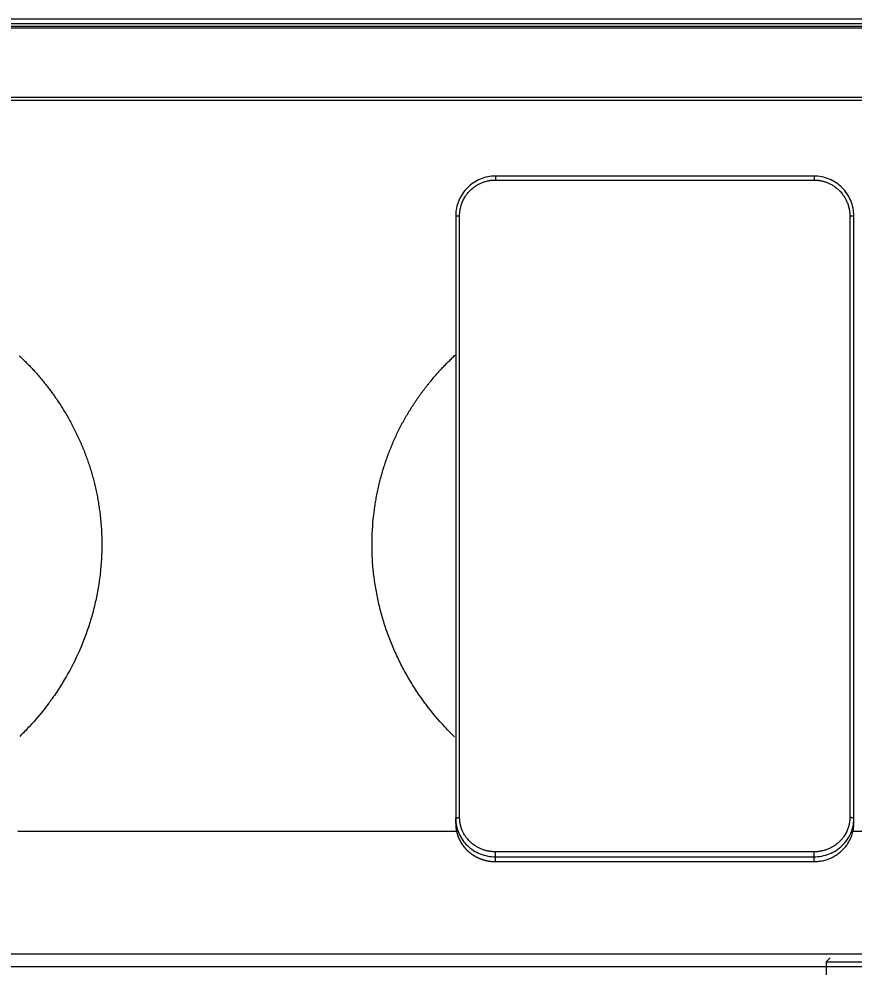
# Model space of a CAD drawing. Header units: millimetres. Extents: x 2433 to 4809, y -10272 to -6912.
# Drawn here: x 3282.9 to 3387.8, y -9226.5 to -9107.5 of the extents above; entities that cross this region are included whole.
import ezdxf

# ---------------------------------------------------------------- set-up
doc = ezdxf.new("R2010")
doc.units = ezdxf.units.MM
doc.layers.add('DIM', color=3, linetype='Continuous', lineweight=13)
doc.styles.add('ARIAL', font='arial.ttf')
doc.dimstyles.get("Standard").update_dxf_attribs({"dimtxt": 15, "dimasz": 15, "dimexe": 0.18, "dimexo": 0.0625, "dimgap": 4, "dimtad": 0, "dimtih": 1, "dimtoh": 1, "dimdec": 1, "dimdsep": 46, "dimtxsty": 'ARIAL', "dimcen": 0, "dimclrd": 3, "dimclre": 3, "dimclrt": 3, "dimadec": 0, "dimazin": 0, "dimtfac": 1, "dimtdec": 1, "dimtofl": 0, "dimtmove": 0, "dimatfit": 3, "dimfxl": 1, "dimtolj": 1, "dimtzin": 0, "dimarcsym": 0})

# ---------------------------------------------------------------- blocks, each defined once
blk = doc.blocks.new('*D46')
at = {"layer": 'Defpoints', "color": 0, "transparency": 16777216}
for p in [(3184.79, -7905.99), (3696.95, -9950.16), (3696.95, -9950.16)]:
    blk.add_point(p, dxfattribs=at)
at = {"layer": 'DIM', "color": 3, "lineweight": -2, "transparency": 16777216}
for p, q in [((3184.85, -7905.99), (3697.13, -7905.99)), ((3696.95, -7923.99), (3696.95, -8911.27)), ((3696.95, -9932.16), (3696.95, -8944.87)), ((3697.02, -9950.16), (3697.13, -9950.16))]:
    blk.add_line(p, q, dxfattribs=at)
at = {"layer": 'DIM', "color": 3, "transparency": 16777216}
for points in [[(3693.95, -7923.99), (3699.95, -7923.99), (3696.95, -7905.99)], [(3693.95, -9932.16), (3699.95, -9932.16), (3696.95, -9950.16)]]:
    blk.add_solid(points, dxfattribs=at)
at = {"layer": 'DIM', "color": 3, "transparency": 16777216, "insert": (3696.95, -8928.07), "char_height": 18, "attachment_point": 5, "style": 'ARIAL'}
blk.add_mtext('\\A1;(2280)', dxfattribs=at)

msp = doc.modelspace()

# ---------------------------------------------------------------- linework, layer by layer
at = {"linetype": 'Continuous', "lineweight": 18}
for p, q in [((2938.78, -9107.51), (3430.8, -9107.51)), ((3382.76, -9127.22), (3342.76, -9127.22)), ((3337.76, -9208.48), (3337.76, -9207.89)), ((3387.76, -9208.48), (3387.76, -9207.89)), ((3342.76, -9213.27), (3382.76, -9213.27)), ((3384.79, -9225.35), (3384.29, -9225.85)), ((3384.29, -9225.85), (3399.29, -9225.85)), ((3384.29, -9225.85), (3384.29, -9227.85))]:
    msp.add_line(p, q, dxfattribs=at)
at = {"linetype": 'Continuous', "lineweight": 13}
for p, q in [((2938.78, -9108.08), (3430.8, -9108.08)), ((2939.91, -9108.4), (3429.66, -9108.4)), ((2939.91, -9108.61), (3429.66, -9108.61)), ((2948.62, -9117.32), (3420.96, -9117.32)), ((3420.96, -9117.75), (2948.62, -9117.75)), ((3342.76, -9127.72), (3382.76, -9127.72)), ((3338.26, -9207.75), (3338.26, -9132.21)), ((3387.26, -9132.21), (3387.26, -9207.75)), ((3337.88, -9209.48), (3282.78, -9209.48)), ((3429.54, -9209.48), (3387.63, -9209.48)), ((3382.76, -9212.04), (3342.76, -9212.04)), ((3342.76, -9213.27), (3342.76, -9212.67)), ((3342.76, -9212.67), (3382.76, -9212.67)), ((3382.76, -9213.27), (3382.76, -9212.67)), ((3434.41, -9224.87), (2935.17, -9224.87)), ((3437.77, -9226.49), (2933.81, -9226.49)), ((3437.77, -9226.49), (3303.97, -9226.49))]:
    msp.add_line(p, q, dxfattribs=at)
at = {"linetype": 'Continuous', "lineweight": 18}
for points in [[(3342.76, -9127.22), (3342.1, -9127.22), (3340.8, -9127.49), (3339.13, -9128.59), (3338.03, -9130.26), (3337.76, -9131.56), (3337.76, -9132.22)], [(3387.76, -9132.22), (3387.76, -9131.57), (3387.49, -9130.26), (3386.39, -9128.59), (3384.72, -9127.49), (3383.42, -9127.22), (3382.76, -9127.22)], [(3382.76, -9213.29), (3382.76, -9213.29), (3382.76, -9213.28), (3382.76, -9213.27)]]:
    msp.add_open_spline(points, degree=3, dxfattribs=at)
at = {"linetype": 'Continuous', "lineweight": 13}
for points, degree, knots in [([(3342.76, -9127.22), (3342.76, -9127.22), (3342.76, -9127.23), (3342.76, -9127.24), (3342.76, -9127.25), (3342.76, -9127.27), (3342.76, -9127.29), (3342.76, -9127.32), (3342.76, -9127.35), (3342.76, -9127.39), (3342.76, -9127.42), (3342.76, -9127.47), (3342.76, -9127.5), (3342.76, -9127.56), (3342.76, -9127.59), (3342.76, -9127.66), (3342.76, -9127.69), (3342.76, -9127.72)], 3, [0, 0, 0, 0, 0.125, 0.125, 0.25, 0.25, 0.375, 0.375, 0.5, 0.5, 0.625, 0.625, 0.75, 0.75, 0.875, 0.875, 1, 1, 1, 1]), ([(3382.76, -9127.22), (3382.76, -9127.22), (3382.76, -9127.24), (3382.76, -9127.36), (3382.76, -9127.54), (3382.76, -9127.66), (3382.76, -9127.72)], 3, [0, 0, 0, 0, 0.250301, 0.500614, 0.750926, 1, 1, 1, 1]), ([(3337.76, -9132.22), (3337.76, -9132.22), (3337.78, -9132.22), (3337.89, -9132.22), (3338.07, -9132.21), (3338.2, -9132.21), (3338.26, -9132.21)], 3, [0, 0, 0, 0, 0.25031, 0.500619, 0.750929, 1, 1, 1, 1]), ([(3387.26, -9132.21), (3387.31, -9132.21), (3387.44, -9132.21), (3387.62, -9132.22), (3387.73, -9132.22), (3387.76, -9132.22), (3387.76, -9132.22)], 3, [0, 0, 0, 0, 0.249074, 0.499386, 0.749699, 1, 1, 1, 1]), ([(3282.95, -9149.77), (3286.79, -9153.34), (3289.36, -9158.05), (3290.82, -9160.72), (3291.74, -9163.52), (3292.67, -9166.35), (3293.06, -9169.35)], 2, [0, 0, 0, 0.468474, 0.468474, 0.734237, 0.734237, 1, 1, 1]), ([(3327.52, -9169.35), (3327.91, -9166.3), (3328.85, -9163.43), (3329.78, -9160.59), (3331.22, -9157.96), (3332.66, -9155.36), (3334.57, -9153.03), (3336.02, -9151.26), (3337.69, -9149.71)], 2, [0, 0, 0, 0.266205, 0.266205, 0.53241, 0.53241, 0.798616, 0.798616, 1, 1, 1]), ([(3337.76, -9207.89), (3337.76, -9207.88), (3337.76, -9207.87), (3337.77, -9207.85), (3337.78, -9207.84), (3337.81, -9207.82), (3337.82, -9207.82), (3337.86, -9207.8), (3337.88, -9207.79), (3337.93, -9207.78), (3337.95, -9207.77), (3338.01, -9207.76), (3338.03, -9207.76), (3338.1, -9207.75), (3338.13, -9207.75), (3338.19, -9207.75), (3338.22, -9207.75), (3338.26, -9207.75)], 3, [0, 0, 0, 0, 0.125, 0.125, 0.25, 0.25, 0.375, 0.375, 0.5, 0.5, 0.625, 0.625, 0.75, 0.75, 0.875, 0.875, 1, 1, 1, 1]), ([(3342.76, -9212.67), (3342.76, -9212.65), (3342.76, -9212.59), (3342.76, -9212.43), (3342.76, -9212.23), (3342.76, -9212.1), (3342.76, -9212.04)], 3, [0, 0, 0, 0, 0.249992, 0.499995, 0.749997, 1, 1, 1, 1]), ([(3382.76, -9212.67), (3382.76, -9212.66), (3382.76, -9212.65), (3382.76, -9212.62), (3382.76, -9212.6), (3382.76, -9212.56), (3382.76, -9212.53), (3382.76, -9212.48), (3382.76, -9212.45), (3382.76, -9212.4), (3382.76, -9212.37), (3382.76, -9212.3), (3382.76, -9212.27), (3382.76, -9212.21), (3382.76, -9212.17), (3382.76, -9212.11), (3382.76, -9212.08), (3382.76, -9212.04)], 3, [0, 0, 0, 0, 0.125, 0.125, 0.25, 0.25, 0.375, 0.375, 0.5, 0.5, 0.625, 0.625, 0.75, 0.75, 0.875, 0.875, 1, 1, 1, 1])]:
    msp.add_open_spline(points, degree=degree, knots=knots, dxfattribs=at)
at = {"linetype": 'Continuous', "lineweight": 18}
for points, knots in [([(3338.26, -9132.21), (3338.26, -9132.2), (3338.26, -9132.18), (3338.26, -9132.15), (3338.26, -9132.11), (3338.26, -9132.08), (3338.26, -9132.05), (3338.26, -9132.01), (3338.26, -9131.98), (3338.26, -9131.95), (3338.27, -9131.91), (3338.27, -9131.88), (3338.27, -9131.85), (3338.27, -9131.81), (3338.28, -9131.78), (3338.28, -9131.75), (3338.28, -9131.71), (3338.29, -9131.68), (3338.29, -9131.65), (3338.3, -9131.61), (3338.3, -9131.58), (3338.31, -9131.55), (3338.31, -9131.52), (3338.32, -9131.48), (3338.32, -9131.45), (3338.33, -9131.42), (3338.33, -9131.39), (3338.34, -9131.34), (3338.36, -9131.25), (3338.39, -9131.13), (3338.43, -9130.96), (3338.5, -9130.75), (3338.59, -9130.51), (3338.7, -9130.26), (3338.84, -9130), (3339.01, -9129.71), (3339.21, -9129.44), (3339.4, -9129.21), (3339.56, -9129.05), (3339.72, -9128.9), (3339.94, -9128.7), (3340.19, -9128.52), (3340.44, -9128.36), (3340.64, -9128.25), (3340.84, -9128.15), (3341.03, -9128.06), (3341.23, -9127.99), (3341.43, -9127.92), (3341.65, -9127.86), (3341.87, -9127.81), (3342.07, -9127.77), (3342.24, -9127.75), (3342.39, -9127.74), (3342.52, -9127.73), (3342.62, -9127.72), (3342.7, -9127.72), (3342.74, -9127.72), (3342.76, -9127.72)], [0, 0, 0, 0, 0.004747, 0.009491, 0.014233, 0.018972, 0.023708, 0.028442, 0.033174, 0.037904, 0.042632, 0.047357, 0.05208, 0.056802, 0.061521, 0.066238, 0.070954, 0.075667, 0.080379, 0.085089, 0.089798, 0.094504, 0.099209, 0.103913, 0.108615, 0.113315, 0.118014, 0.122711, 0.134885, 0.153369, 0.178156, 0.209237, 0.246603, 0.284434, 0.326109, 0.371612, 0.428241, 0.470047, 0.497067, 0.521976, 0.563871, 0.622818, 0.656702, 0.689009, 0.719729, 0.748851, 0.778592, 0.809469, 0.841475, 0.874606, 0.90317, 0.928179, 0.949636, 0.967545, 0.981908, 0.992727, 1, 1, 1, 1]), ([(3382.76, -9127.72), (3382.77, -9127.72), (3382.79, -9127.72), (3382.82, -9127.72), (3382.86, -9127.72), (3382.89, -9127.72), (3382.92, -9127.72), (3382.96, -9127.73), (3382.99, -9127.73), (3383.02, -9127.73), (3383.06, -9127.73), (3383.09, -9127.73), (3383.12, -9127.74), (3383.16, -9127.74), (3383.19, -9127.74), (3383.22, -9127.75), (3383.26, -9127.75), (3383.29, -9127.75), (3383.32, -9127.76), (3383.36, -9127.76), (3383.39, -9127.77), (3383.42, -9127.77), (3383.46, -9127.78), (3383.49, -9127.78), (3383.52, -9127.79), (3383.56, -9127.79), (3383.59, -9127.8), (3383.68, -9127.82), (3383.82, -9127.85), (3384.01, -9127.9), (3384.2, -9127.96), (3384.45, -9128.05), (3384.76, -9128.18), (3385.11, -9128.38), (3385.41, -9128.58), (3385.64, -9128.76), (3385.81, -9128.91), (3385.91, -9129.01), (3386.01, -9129.11), (3386.14, -9129.24), (3386.32, -9129.47), (3386.5, -9129.72), (3386.65, -9129.97), (3386.76, -9130.16), (3386.85, -9130.35), (3386.91, -9130.49), (3386.94, -9130.56), (3386.95, -9130.59), (3386.96, -9130.61), (3386.97, -9130.64), (3386.98, -9130.66), (3386.99, -9130.69), (3387, -9130.72), (3387.01, -9130.75), (3387.02, -9130.78), (3387.03, -9130.81), (3387.04, -9130.84), (3387.05, -9130.88), (3387.06, -9130.91), (3387.07, -9130.95), (3387.08, -9130.98), (3387.09, -9131.02), (3387.1, -9131.06), (3387.11, -9131.1), (3387.12, -9131.14), (3387.13, -9131.18), (3387.14, -9131.22), (3387.15, -9131.26), (3387.16, -9131.31), (3387.17, -9131.35), (3387.18, -9131.4), (3387.19, -9131.45), (3387.2, -9131.49), (3387.21, -9131.54), (3387.21, -9131.59), (3387.22, -9131.65), (3387.23, -9131.7), (3387.23, -9131.75), (3387.24, -9131.81), (3387.24, -9131.86), (3387.25, -9131.92), (3387.25, -9131.98), (3387.25, -9132.03), (3387.25, -9132.09), (3387.26, -9132.15), (3387.26, -9132.19), (3387.26, -9132.21)], [0, 0, 0, 0, 0.004757, 0.009511, 0.014264, 0.019015, 0.023765, 0.028512, 0.033259, 0.038004, 0.042747, 0.047489, 0.05223, 0.056969, 0.061707, 0.066444, 0.07118, 0.075915, 0.080649, 0.085382, 0.090113, 0.094844, 0.099574, 0.104303, 0.109031, 0.113759, 0.118486, 0.123211, 0.151374, 0.179744, 0.208323, 0.237109, 0.291908, 0.351445, 0.404814, 0.447062, 0.478231, 0.49834, 0.509473, 0.535682, 0.576987, 0.633435, 0.667535, 0.69947, 0.72923, 0.756808, 0.760299, 0.763924, 0.767682, 0.771572, 0.775596, 0.779753, 0.784043, 0.788465, 0.793021, 0.797709, 0.802531, 0.807485, 0.812572, 0.817792, 0.823144, 0.82863, 0.834247, 0.839998, 0.845881, 0.851897, 0.858045, 0.864325, 0.870738, 0.877284, 0.883961, 0.890771, 0.897713, 0.904787, 0.911994, 0.919332, 0.926803, 0.934406, 0.942142, 0.950009, 0.958009, 0.966142, 0.974407, 0.982805, 0.991336, 1, 1, 1, 1]), ([(3293.06, -9169.35), (3293.21, -9170.57), (3293.3, -9171.78), (3293.34, -9174.22), (3293.29, -9175.43), (3293.11, -9177.25), (3293.03, -9177.86), (3292.84, -9179.07), (3292.73, -9179.68), (3292.47, -9180.88), (3292.26, -9181.77), (3292.01, -9182.66), (3291.83, -9183.24), (3291.74, -9183.54), (3291.26, -9184.98), (3290.82, -9186.11), (3289.8, -9188.34), (3289.23, -9189.42), (3288.29, -9191), (3287.8, -9191.78), (3287.19, -9192.67), (3286.92, -9193.04), (3286.74, -9193.29), (3286.64, -9193.41), (3285.82, -9194.52), (3285.03, -9195.45), (3283.81, -9196.76), (3283.42, -9197.16), (3283.02, -9197.55)], [0, 0, 0, 0, 0.118224, 0.118224, 0.236449, 0.236449, 0.295561, 0.295561, 0.354673, 0.354673, 0.413785, 0.443341, 0.443341, 0.472897, 0.472897, 0.591121, 0.591121, 0.709346, 0.709346, 0.768458, 0.798014, 0.812792, 0.812792, 0.82757, 0.82757, 0.945794, 0.945794, 1, 1, 1, 1]), ([(3337.62, -9197.61), (3337.2, -9197.21), (3336.79, -9196.79), (3335.57, -9195.48), (3334.78, -9194.54), (3333.67, -9193.06), (3333.32, -9192.56), (3332.63, -9191.55), (3332.31, -9191.03), (3331.68, -9189.98), (3331.23, -9189.17), (3330.81, -9188.35), (3330.54, -9187.81), (3330.41, -9187.53), (3330.03, -9186.69), (3329.66, -9185.85), (3329.34, -9184.99), (3329.13, -9184.42), (3329.03, -9184.13), (3328.74, -9183.26), (3328.57, -9182.68), (3328.25, -9181.49), (3328.1, -9180.89), (3327.85, -9179.69), (3327.74, -9179.09), (3327.55, -9177.88), (3327.47, -9177.27), (3327.17, -9174.23), (3327.21, -9171.79), (3327.52, -9169.35)], [0, 0, 0, 0, 0.055657, 0.055657, 0.1737, 0.1737, 0.232721, 0.232721, 0.291743, 0.291743, 0.350764, 0.380275, 0.380275, 0.409786, 0.409786, 0.468807, 0.498318, 0.498318, 0.527829, 0.527829, 0.58685, 0.58685, 0.645871, 0.645871, 0.704893, 0.704893, 0.763914, 0.763914, 1, 1, 1, 1]), ([(3342.76, -9212.04), (3342.74, -9212.04), (3342.72, -9212.04), (3342.69, -9212.04), (3342.66, -9212.04), (3342.62, -9212.04), (3342.59, -9212.04), (3342.55, -9212.04), (3342.52, -9212.04), (3342.49, -9212.04), (3342.45, -9212.04), (3342.42, -9212.03), (3342.39, -9212.03), (3342.35, -9212.03), (3342.32, -9212.02), (3342.29, -9212.02), (3342.25, -9212.02), (3342.22, -9212.01), (3342.19, -9212.01), (3342.15, -9212.01), (3342.12, -9212), (3342.09, -9212), (3342.06, -9211.99), (3342.02, -9211.99), (3341.99, -9211.98), (3341.96, -9211.98), (3341.92, -9211.97), (3341.84, -9211.95), (3341.7, -9211.93), (3341.5, -9211.88), (3341.31, -9211.82), (3341.06, -9211.73), (3340.75, -9211.6), (3340.41, -9211.42), (3340.1, -9211.23), (3339.87, -9211.05), (3339.7, -9210.91), (3339.6, -9210.81), (3339.5, -9210.72), (3339.38, -9210.59), (3339.19, -9210.38), (3339.01, -9210.13), (3338.86, -9209.9), (3338.75, -9209.71), (3338.66, -9209.53), (3338.6, -9209.4), (3338.57, -9209.33), (3338.56, -9209.31), (3338.55, -9209.28), (3338.54, -9209.26), (3338.53, -9209.23), (3338.52, -9209.21), (3338.51, -9209.18), (3338.5, -9209.15), (3338.49, -9209.12), (3338.48, -9209.09), (3338.47, -9209.06), (3338.46, -9209.03), (3338.45, -9209), (3338.44, -9208.96), (3338.43, -9208.93), (3338.42, -9208.89), (3338.41, -9208.85), (3338.4, -9208.82), (3338.39, -9208.78), (3338.38, -9208.74), (3338.37, -9208.7), (3338.36, -9208.66), (3338.35, -9208.61), (3338.34, -9208.57), (3338.33, -9208.53), (3338.32, -9208.48), (3338.31, -9208.43), (3338.31, -9208.39), (3338.3, -9208.34), (3338.29, -9208.29), (3338.29, -9208.24), (3338.28, -9208.19), (3338.27, -9208.14), (3338.27, -9208.08), (3338.27, -9208.03), (3338.26, -9207.97), (3338.26, -9207.92), (3338.26, -9207.86), (3338.26, -9207.8), (3338.26, -9207.76), (3338.26, -9207.75)], [0, 0, 0, 0, 0.004757, 0.009511, 0.014264, 0.019015, 0.023765, 0.028512, 0.033259, 0.038004, 0.042747, 0.047489, 0.05223, 0.056969, 0.061707, 0.066444, 0.07118, 0.075915, 0.080649, 0.085382, 0.090113, 0.094844, 0.099574, 0.104303, 0.109031, 0.113759, 0.118486, 0.123211, 0.151374, 0.179744, 0.208322, 0.237109, 0.291908, 0.351445, 0.404814, 0.447062, 0.478231, 0.49834, 0.509473, 0.535682, 0.576987, 0.633435, 0.667535, 0.69947, 0.72923, 0.756808, 0.760299, 0.763924, 0.767682, 0.771572, 0.775596, 0.779753, 0.784043, 0.788465, 0.793021, 0.797709, 0.802531, 0.807485, 0.812572, 0.817792, 0.823145, 0.82863, 0.834248, 0.839998, 0.845881, 0.851897, 0.858045, 0.864326, 0.870739, 0.877284, 0.883961, 0.890771, 0.897713, 0.904787, 0.911994, 0.919333, 0.926803, 0.934407, 0.942142, 0.950009, 0.958009, 0.966142, 0.974407, 0.982805, 0.991336, 1, 1, 1, 1]), ([(3387.26, -9207.75), (3387.26, -9207.76), (3387.26, -9207.78), (3387.26, -9207.81), (3387.25, -9207.84), (3387.25, -9207.87), (3387.25, -9207.91), (3387.25, -9207.94), (3387.25, -9207.97), (3387.25, -9208), (3387.25, -9208.03), (3387.24, -9208.07), (3387.24, -9208.1), (3387.24, -9208.13), (3387.24, -9208.16), (3387.23, -9208.19), (3387.23, -9208.22), (3387.22, -9208.26), (3387.22, -9208.29), (3387.22, -9208.32), (3387.21, -9208.35), (3387.21, -9208.38), (3387.2, -9208.41), (3387.2, -9208.45), (3387.19, -9208.48), (3387.19, -9208.51), (3387.18, -9208.54), (3387.17, -9208.59), (3387.15, -9208.67), (3387.12, -9208.79), (3387.08, -9208.95), (3387.01, -9209.15), (3386.92, -9209.37), (3386.81, -9209.62), (3386.68, -9209.87), (3386.5, -9210.14), (3386.3, -9210.4), (3386.11, -9210.62), (3385.96, -9210.77), (3385.8, -9210.92), (3385.57, -9211.11), (3385.32, -9211.29), (3385.07, -9211.44), (3384.87, -9211.54), (3384.68, -9211.64), (3384.48, -9211.72), (3384.29, -9211.79), (3384.08, -9211.86), (3383.86, -9211.91), (3383.65, -9211.96), (3383.45, -9212), (3383.27, -9212.02), (3383.12, -9212.03), (3382.99, -9212.04), (3382.89, -9212.04), (3382.82, -9212.04), (3382.77, -9212.04), (3382.76, -9212.04)], [0, 0, 0, 0, 0.004747, 0.009491, 0.014232, 0.018972, 0.023708, 0.028442, 0.033174, 0.037904, 0.042632, 0.047357, 0.05208, 0.056802, 0.061521, 0.066238, 0.070954, 0.075667, 0.080379, 0.085089, 0.089797, 0.094504, 0.099209, 0.103913, 0.108615, 0.113315, 0.118014, 0.122711, 0.134885, 0.153369, 0.178156, 0.209237, 0.246603, 0.284434, 0.326109, 0.371612, 0.428241, 0.470048, 0.497067, 0.521976, 0.563871, 0.622818, 0.656702, 0.689009, 0.719729, 0.748851, 0.778592, 0.809469, 0.841475, 0.874606, 0.90317, 0.928179, 0.949636, 0.967545, 0.981908, 0.992727, 1, 1, 1, 1]), ([(3337.76, -9208.48), (3337.76, -9208.5), (3337.76, -9208.52), (3337.76, -9208.55), (3337.76, -9208.58), (3337.76, -9208.62), (3337.76, -9208.65), (3337.76, -9208.68), (3337.76, -9208.72), (3337.76, -9208.75), (3337.77, -9208.79), (3337.77, -9208.82), (3337.77, -9208.85), (3337.77, -9208.89), (3337.78, -9208.92), (3337.78, -9208.96), (3337.78, -9208.99), (3337.79, -9209.03), (3337.79, -9209.06), (3337.8, -9209.1), (3337.8, -9209.14), (3337.81, -9209.17), (3337.81, -9209.21), (3337.82, -9209.24), (3337.83, -9209.28), (3337.83, -9209.32), (3337.84, -9209.35), (3337.85, -9209.39), (3337.85, -9209.43), (3337.86, -9209.46), (3337.87, -9209.5), (3337.88, -9209.54), (3337.89, -9209.57), (3337.9, -9209.61), (3337.91, -9209.65), (3337.92, -9209.68), (3337.93, -9209.72), (3337.94, -9209.76), (3337.95, -9209.8), (3337.96, -9209.83), (3337.97, -9209.87), (3337.98, -9209.91), (3338, -9209.95), (3338.01, -9209.99), (3338.02, -9210.02), (3338.04, -9210.06), (3338.05, -9210.1), (3338.06, -9210.14), (3338.08, -9210.18), (3338.09, -9210.22), (3338.11, -9210.25), (3338.13, -9210.29), (3338.14, -9210.33), (3338.16, -9210.37), (3338.18, -9210.41), (3338.19, -9210.45), (3338.21, -9210.48), (3338.23, -9210.52), (3338.25, -9210.56), (3338.27, -9210.6), (3338.29, -9210.64), (3338.31, -9210.68), (3338.33, -9210.71), (3338.35, -9210.75), (3338.37, -9210.79), (3338.4, -9210.83), (3338.42, -9210.87), (3338.44, -9210.9), (3338.47, -9210.94), (3338.49, -9210.98), (3338.51, -9211.02), (3338.54, -9211.06), (3338.56, -9211.09), (3338.59, -9211.13), (3338.62, -9211.17), (3338.64, -9211.21), (3338.67, -9211.24), (3338.7, -9211.28), (3338.73, -9211.32), (3338.76, -9211.36), (3338.79, -9211.39), (3338.81, -9211.43), (3338.84, -9211.47), (3338.88, -9211.5), (3338.91, -9211.54), (3338.94, -9211.58), (3338.97, -9211.61), (3339, -9211.65), (3339.04, -9211.68), (3339.07, -9211.72), (3339.1, -9211.75), (3339.14, -9211.79), (3339.17, -9211.82), (3339.21, -9211.86), (3339.25, -9211.89), (3339.28, -9211.93), (3339.32, -9211.96), (3339.36, -9211.99), (3339.4, -9212.03), (3339.43, -9212.06), (3339.47, -9212.09), (3339.51, -9212.13), (3339.55, -9212.16), (3339.59, -9212.19), (3339.63, -9212.22), (3339.68, -9212.25), (3339.72, -9212.28), (3339.76, -9212.32), (3339.8, -9212.35), (3339.85, -9212.38), (3339.89, -9212.41), (3339.94, -9212.44), (3339.98, -9212.46), (3340.03, -9212.49), (3340.07, -9212.52), (3340.12, -9212.55), (3340.16, -9212.58), (3340.21, -9212.6), (3340.26, -9212.63), (3340.31, -9212.66), (3340.36, -9212.68), (3340.41, -9212.71), (3340.46, -9212.73), (3340.51, -9212.76), (3340.56, -9212.78), (3340.61, -9212.8), (3340.66, -9212.83), (3340.71, -9212.85), (3340.76, -9212.87), (3340.82, -9212.89), (3340.87, -9212.91), (3340.92, -9212.94), (3340.98, -9212.96), (3341.03, -9212.97), (3341.08, -9212.99), (3341.14, -9213.01), (3341.2, -9213.03), (3341.25, -9213.05), (3341.31, -9213.06), (3341.36, -9213.08), (3341.42, -9213.1), (3341.48, -9213.11), (3341.54, -9213.12), (3341.59, -9213.14), (3341.65, -9213.15), (3341.71, -9213.16), (3341.77, -9213.17), (3341.83, -9213.19), (3341.89, -9213.2), (3341.95, -9213.21), (3342.01, -9213.22), (3342.07, -9213.22), (3342.13, -9213.23), (3342.19, -9213.24), (3342.26, -9213.24), (3342.32, -9213.25), (3342.38, -9213.25), (3342.44, -9213.26), (3342.5, -9213.26), (3342.57, -9213.27), (3342.63, -9213.27), (3342.69, -9213.27), (3342.74, -9213.27), (3342.76, -9213.27)], [0, 0, 0, 0, 0.004361, 0.008746, 0.013153, 0.017584, 0.022037, 0.026514, 0.031014, 0.035537, 0.040084, 0.044653, 0.049245, 0.053861, 0.0585, 0.063161, 0.067846, 0.072554, 0.077286, 0.08204, 0.086817, 0.091618, 0.096442, 0.101288, 0.106158, 0.111051, 0.115967, 0.120907, 0.125869, 0.130855, 0.135863, 0.140895, 0.14595, 0.151028, 0.156129, 0.161253, 0.166401, 0.171571, 0.176765, 0.181982, 0.187221, 0.192484, 0.197771, 0.20308, 0.208412, 0.213768, 0.219146, 0.224548, 0.229973, 0.235421, 0.240892, 0.246386, 0.251904, 0.257444, 0.263008, 0.268595, 0.274204, 0.279837, 0.285494, 0.291173, 0.296875, 0.302601, 0.308349, 0.314121, 0.319916, 0.325734, 0.331575, 0.337439, 0.343327, 0.349237, 0.355171, 0.361127, 0.367107, 0.37311, 0.379136, 0.385186, 0.391258, 0.397353, 0.403472, 0.409614, 0.415779, 0.421967, 0.428178, 0.434412, 0.440669, 0.44695, 0.453254, 0.45958, 0.46593, 0.472303, 0.478699, 0.485119, 0.491561, 0.498027, 0.504515, 0.511027, 0.517562, 0.52412, 0.530701, 0.537305, 0.543933, 0.550583, 0.557257, 0.563954, 0.570674, 0.577417, 0.584183, 0.590972, 0.597785, 0.60462, 0.611479, 0.618361, 0.625266, 0.632194, 0.639145, 0.646119, 0.653117, 0.660137, 0.667181, 0.674248, 0.681338, 0.688451, 0.695587, 0.702746, 0.709929, 0.717134, 0.724363, 0.731615, 0.73889, 0.746188, 0.753509, 0.760853, 0.768221, 0.775612, 0.783025, 0.790462, 0.797922, 0.805405, 0.812911, 0.820441, 0.827993, 0.835569, 0.843168, 0.85079, 0.858435, 0.866103, 0.873794, 0.881509, 0.889246, 0.897007, 0.904791, 0.912597, 0.920427, 0.928281, 0.936157, 0.944056, 0.951979, 0.959925, 0.967893, 0.975885, 0.9839, 0.991939, 1, 1, 1, 1]), ([(3382.76, -9213.27), (3382.97, -9213.27), (3383.18, -9213.26), (3383.59, -9213.21), (3383.79, -9213.17), (3384.18, -9213.08), (3384.37, -9213.02), (3384.73, -9212.89), (3384.9, -9212.81), (3385.24, -9212.64), (3385.4, -9212.55), (3385.7, -9212.36), (3385.84, -9212.25), (3386.11, -9212.04), (3386.24, -9211.92), (3386.47, -9211.69), (3386.58, -9211.57), (3386.78, -9211.33), (3386.88, -9211.2), (3387.05, -9210.95), (3387.12, -9210.82), (3387.26, -9210.56), (3387.33, -9210.43), (3387.44, -9210.18), (3387.48, -9210.05), (3387.57, -9209.79), (3387.6, -9209.67), (3387.66, -9209.42), (3387.69, -9209.3), (3387.74, -9208.94), (3387.76, -9208.7), (3387.76, -9208.48)], [0, 0, 0, 0, 0.0625, 0.0625, 0.125, 0.125, 0.1875, 0.1875, 0.25, 0.25, 0.3125, 0.3125, 0.375, 0.375, 0.4375, 0.4375, 0.5, 0.5, 0.5625, 0.5625, 0.625, 0.625, 0.6875, 0.6875, 0.75, 0.75, 0.8125, 0.8125, 0.875, 0.875, 1, 1, 1, 1])]:
    msp.add_open_spline(points, degree=3, knots=knots, dxfattribs=at)
for points in [[(3337.76, -9132.22), (3337.76, -9157.89), (3337.76, -9183.26), (3337.76, -9207.89)], [(3387.76, -9207.89), (3387.76, -9183.26), (3387.76, -9157.89), (3387.76, -9132.22)]]:
    msp.add_rational_spline(points, [1, 0.993999126829, 0.993999126829, 1], degree=3, dxfattribs=at)
at = {"linetype": 'Continuous', "lineweight": 13}
for points in [[(3337.76, -9207.89), (3337.76, -9208.51), (3338.03, -9209.76), (3339.13, -9211.36), (3340.79, -9212.41), (3342.1, -9212.67), (3342.76, -9212.67)], [(3382.76, -9212.67), (3383.41, -9212.67), (3384.72, -9212.41), (3386.39, -9211.36), (3387.48, -9209.77), (3387.76, -9208.52), (3387.76, -9207.89)], [(3387.76, -9207.89), (3387.76, -9207.87), (3387.73, -9207.83), (3387.62, -9207.78), (3387.44, -9207.75), (3387.32, -9207.75), (3387.26, -9207.75)]]:
    msp.add_open_spline(points, degree=3, dxfattribs=at)

# ---------------------------------------------------------------- dimensions: what is measured, and where the dimension line sits
at = {"layer": 'DIM', "color": 3}
dim = msp.add_linear_dim(base=(3696.95, -9950.16), p1=(3184.79, -7905.99), p2=(3696.95, -9950.16), angle=90, text='(2280)', dimstyle='Standard', override={"dimtxt": 18, "dimasz": 18, "dimgap": 5}, dxfattribs=at)
dim.commit()
dim.dimension.update_dxf_attribs({"geometry": '*D46', "text_midpoint": (3696.95, -8928.07)})

doc.saveas('drawing.dxf')
